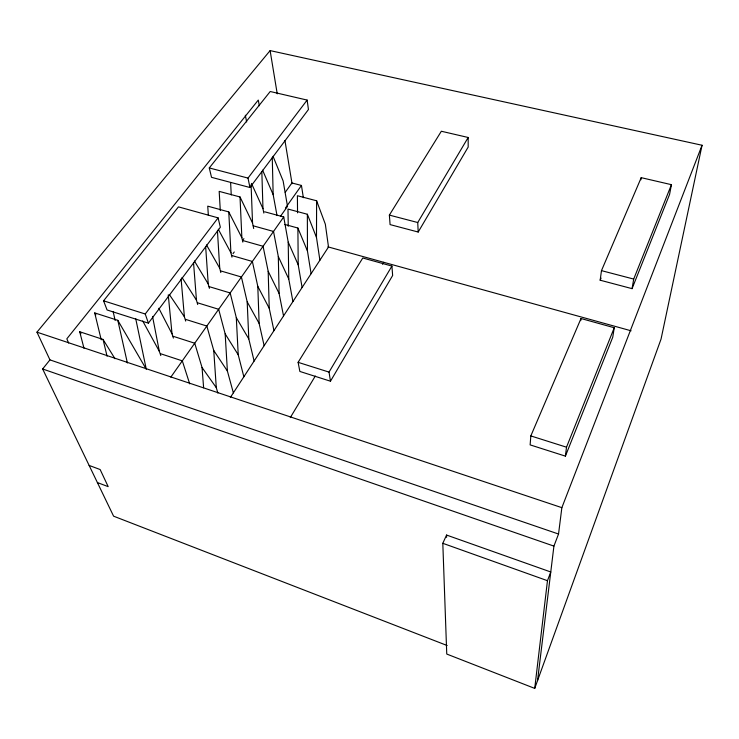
<?xml version="1.0" encoding="UTF-8"?>
<svg xmlns="http://www.w3.org/2000/svg" width="739" height="739" viewBox="0 0 739 739"><rect width="100%" height="100%" fill="white"/><g stroke="black" fill="none" stroke-linecap="round" stroke-linejoin="round"><path stroke-width="1.11" d="M468.175 137.482L468.175 147.07L418.2 232.037L390.09 224.601L389.37 215.104L441.34 131.246L468.175 137.482L417.738 222.531L418.2 232.037M319.895 260.22L316.486 237.459L316.615 200.786L297.401 195.724L297.549 212.869M530.824 435.918L530.131 444.887L565.409 456.139L612.76 337.178L614.248 327.737L581.002 318.518L530.824 435.918L566.508 447.197L565.409 456.139M534.722 688.397L547.47 580.697L550.767 571.986L446.559 535.054L442.809 543.304L446.753 654.052L534.722 688.397L661.045 339.09L702.05 145.25L270.114 50.603L36.95 332.162L49.947 359.875L558.536 534.029L553.917 546.103L537.549 680.582M580.752 320.615L581.002 318.518M558.536 534.029L561.862 507.665L702.05 145.25M600.17 280.21L601.472 270.64L641.212 177.665L671.428 184.676L669.571 194.422L632.067 288.653L600.17 280.21L601.066 278.104M640.861 179.826L641.212 177.665M632.067 288.653L633.702 279.074L671.428 184.676M566.508 447.197L614.248 327.737M330.472 381.213L392.64 275.499L391.919 266.068L362.784 257.994L298.113 362.332L299.858 371.449L330.472 381.213L329.031 372.105L391.919 266.068M290.307 417.581L315.285 376.04M382.488 264.266L383.68 262.29M230.374 397.434L328.504 247.02L325.336 224.194L316.615 200.786M170.829 377.13L283.73 216.97L264.645 211.788M280.423 216.379L287.517 206.357L283.129 180.953L273.033 156.28M285.448 208.028L301.447 185.452L291.933 182.976L285.208 192.343M232.988 253.726L234.263 251.962M243.916 238.651L242.586 240.48L263.075 246.272L268.174 271.287L269.236 308.292L273.947 330.647M249.939 187.503L308.449 109.52L307.138 100.079L270.215 91.507L209.276 167.947L211.52 177.332L249.939 187.503L248.008 178.09L307.138 100.079M148.391 323.146L220.351 227.224L218.088 217.857L178.468 206.865L103.571 300.819L107.081 309.974L148.391 323.146L145.241 314.001L103.571 300.819M145.241 314.001L218.088 217.857M447.16 645.526L113.594 516.173L42.64 368.983L49.947 359.875M209.276 167.947L248.008 178.09M389.37 215.104L417.738 222.531M601.472 270.64L633.702 279.074M316.486 237.459L307.359 214.255L287.988 209.063L288.238 226.245M253.689 228.527L252.544 223.039L240.018 196.971L219.178 191.373L220.296 210.56M284.875 224.471L297.891 228.037L307.452 251.011L311.091 273.707M242.835 242.115L241.865 237.736L228.757 211.917L207.742 206.153L208.343 215.206M253.209 225.82L273.522 231.446L278.307 256.535L279.111 293.494L283.536 315.941M327.894 246.844L631.097 330.795M231.704 255.5L252.368 261.458L257.8 286.381L259.14 323.442L264.137 345.676M220.564 270.871L241.413 277.005L247.186 301.835L248.803 338.933L254.114 361.048M209.155 286.63L230.171 292.949L236.304 317.659L238.226 354.794L243.852 376.77M197.452 302.778L218.661 309.29L225.164 333.871L227.39 371.033L233.358 392.862M185.461 319.331L206.846 326.038L213.747 350.489L216.296 387.661L217.876 393.074M298.113 362.332L329.031 372.105M173.166 336.3L194.736 343.219L202.052 367.523L203.622 387.79M101.225 339.811L94.712 312.911L117.815 320.338L146.294 369.251L135.717 318.648M160.548 353.713L182.311 360.854L189.701 383.883M83.978 348.235L79.71 331.746L103.035 339.423L114.988 358.72M36.95 332.162L561.862 507.665M42.64 368.983L553.917 546.103M442.809 543.304L547.47 580.697M89.133 465.422L100.144 469.542L108.19 486.65L97.391 482.558M202.052 367.523L216.296 387.661M169.296 294.464L184.399 316.809L185.701 321.096M213.747 350.489L227.39 371.033M79.71 331.746L80.967 333.677M182.016 277.513L196.472 300.2L197.701 304.514M225.164 333.871L238.226 354.794M94.712 312.911L95.904 314.879M194.412 261.006L208.241 284.007L209.405 288.339M236.304 317.659L248.803 338.933M206.495 244.905L219.723 268.211L220.813 272.552M247.186 301.835L259.14 323.442M142.719 320.994L159.328 351.311L160.779 355.551M218.282 229.21L230.928 252.793L231.963 257.154M257.8 286.381L269.236 308.292M158.839 308.283L172.03 333.843L173.406 338.102M268.174 271.287L279.111 293.494M278.307 256.535L288.764 279.019L292.921 301.558M251.463 183.392L262.973 208.684L263.841 213.081M283.73 216.97L288.21 242.124L298.214 264.858L302.103 287.489M68.681 343.035L66.824 338.822L258.281 100.07L259.315 105.742M262.604 170.173L273.162 194.653L277.033 215.612M103.035 339.423L107.072 356.207M113.113 311.452L115.145 320.43M117.815 320.338L127.385 362.978M245.33 115.238L246.65 121.972M152.53 316.403L159.328 351.311M270.114 50.603L277.236 93.835M284.931 140.484L292.053 183.715M301.447 185.452L303.359 197.701M168.252 294.889L172.03 333.843M181.11 279.056L184.399 316.809M193.526 262.511L196.472 300.2M205.636 246.383L208.241 284.007M217.432 230.66L219.723 268.211M228.757 211.917L230.928 252.793M230.623 182.57L231.252 194.957M240.018 196.971L241.865 237.736M251.084 184.639L252.544 223.039M261.828 171.513L262.973 208.684M446.559 535.054L446.624 537.355M272.266 157.592L273.162 194.653M288.21 242.124L288.764 279.019M297.891 228.037L298.214 264.858M307.359 214.255L307.452 251.011"/></g></svg>
